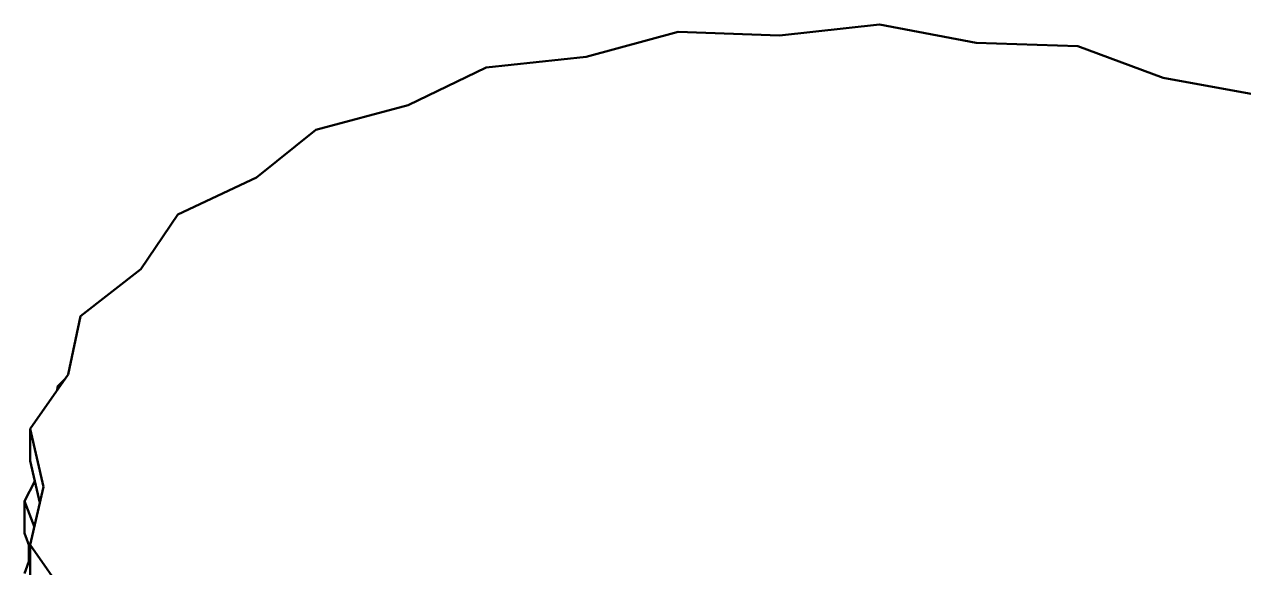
# Model space of a CAD drawing. Header units: inches. Extents: x 1.1 to 16.1, y 0.5 to 10.2.
# Drawn here: x 12.9492 to 13.3566, y 4.5924 to 4.774 of the extents above; entities that cross this region are included whole.
import ezdxf

# ---------------------------------------------------------------- set-up
doc = ezdxf.new("R2010")
doc.units = ezdxf.units.IN
doc.header["$LTSCALE"] = 0.75
doc.header["$MEASUREMENT"] = 0
doc.layers.add('Visible', color=7, linetype='Continuous', lineweight=50)

msp = doc.modelspace()

# ---------------------------------------------------------------- linework, layer by layer
at = {"layer": 'Visible', "extrusion": (4.16334e-17, 0.817547, 0.575862)}
for p, q in [((13.16763, 4.77159, 0.43071), (13.13693, 4.76316, 0.44268)), ((13.20156, 4.77026, 0.4326), (13.16763, 4.77159, 0.43071)), ((13.23493, 4.77403, 0.42725), (13.20156, 4.77026, 0.4326)), ((13.26722, 4.76788, 0.43598), (13.23493, 4.77403, 0.42725)), ((13.30117, 4.76675, 0.43758), (13.26722, 4.76788, 0.43598)), ((13.32979, 4.75617, 0.4526), (13.30117, 4.76675, 0.43758)), ((13.10349, 4.75959, 0.44775), (13.0774, 4.74703, 0.46558)), ((13.13693, 4.76316, 0.44268), (13.10349, 4.75959, 0.44775)), ((13.36219, 4.75022, 0.46105), (13.32979, 4.75617, 0.4526)), ((13.0774, 4.74703, 0.46558), (13.04655, 4.73878, 0.47729)), ((13.04655, 4.73878, 0.47729), (13.02671, 4.72288, 0.49987)), ((13.02671, 4.72288, 0.49987), (13.00039, 4.71047, 0.51748)), ((13.00039, 4.71047, 0.51748), (12.98804, 4.69223, 0.54338)), ((12.98804, 4.69223, 0.54338), (12.9679, 4.67644, 0.56579)), ((12.9679, 4.67644, 0.56579), (12.96382, 4.657, 0.59339)), ((12.96382, 4.657, 0.59339), (12.95113, 4.63883, 0.61919)), ((12.96267, 4.65536, 0.57294), (12.96017, 4.65298, 0.57631)), ((12.96017, 4.65298, 0.57631), (12.96009, 4.65166, 0.57819)), ((12.95113, 4.63883, 0.61919), (12.95557, 4.61941, 0.64676)), ((12.95113, 4.6281, 0.61163), (12.95113, 4.63883, 0.61919)), ((12.95268, 4.62135, 0.62122), (12.95113, 4.6281, 0.61163)), ((12.95268, 4.62135, 0.62122), (12.94915, 4.61467, 0.6307)), ((12.95435, 4.61405, 0.63159), (12.95268, 4.62135, 0.62122)), ((12.95557, 4.61941, 0.64676), (12.95113, 4.59999, 0.67432)), ((12.94915, 4.61467, 0.6307), (12.9525, 4.60597, 0.64304)), ((12.94915, 4.60394, 0.62314), (12.94915, 4.61467, 0.6307)), ((12.95113, 4.5988, 0.63044), (12.94915, 4.60394, 0.62314)), ((12.9506, 4.59442, 0.59109), (12.9506, 4.60017, 0.59514)), ((12.95113, 4.59999, 0.67432), (12.96382, 4.58182, 0.70012)), ((12.95113, 4.58926, 0.66677), (12.95113, 4.59999, 0.67432)), ((12.95113, 4.59571, 0.63482), (12.94921, 4.59046, 0.64227)), ((12.95062, 4.59433, 0.59121), (12.9506, 4.59442, 0.59109))]:
    msp.add_line(p, q, dxfattribs=at)

doc.saveas('drawing.dxf')
